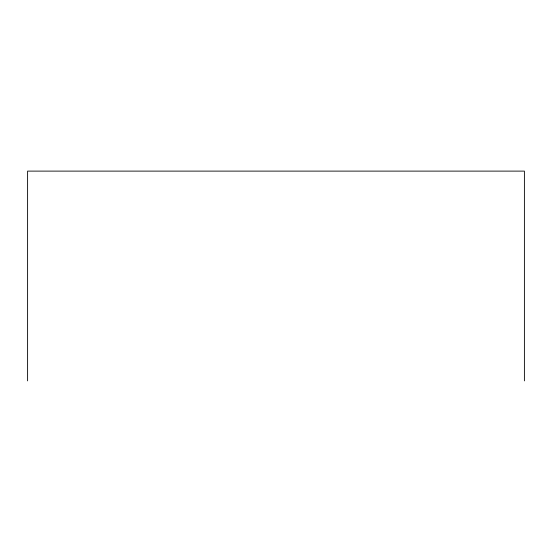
<?xml version="1.0" encoding="UTF-8"?>
<svg xmlns="http://www.w3.org/2000/svg" width="552" height="552" viewBox="0 0 552 552"><rect width="100%" height="100%" fill="white"/><g stroke="black" fill="none" stroke-linecap="round" stroke-linejoin="round"><path stroke-width="0.83" d="M524.4 380.887L524.4 171.113L27.6 171.113L27.6 380.887"/></g></svg>
